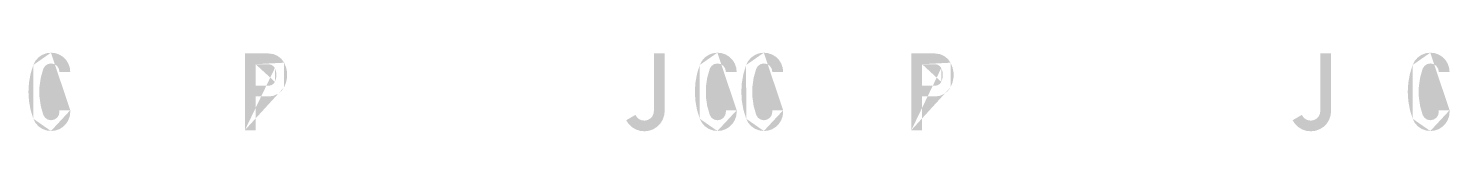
# Model space of a CAD drawing. Extents: x -1 to 2127, y -1298 to 148.
# Drawn here: x 1112 to 2127, y -1298 to -1242 of the extents above.
import ezdxf

# ---------------------------------------------------------------- set-up
doc = ezdxf.new("R2010")
doc.units = 0
doc.header["$LTSCALE"] = 12
doc.header["$MEASUREMENT"] = 0
doc.layers.add('GREEN', color=84, linetype='CONTINUOUS')

msp = doc.modelspace()

# ---------------------------------------------------------------- hatches: boundary and pattern name
at = {"layer": 'GREEN'}
h = msp.add_hatch(color=256, dxfattribs=at)
h.paths.add_polyline_path([(1142.328335758445, -1284.520052369321), (1142.302560050788, -1284.520052369321)], flags=16)
edge = h.paths.add_edge_path()
edge.add_line((1134.621399169106, -1283.411696940085), (1142.328335758445, -1283.411696940085))
edge.add_line((1142.328335758445, -1283.411696940085), (1142.328335758445, -1284.520052369321))
edge.add_line((1141.993251558908, -1287.587361580462), (1142.328335758445, -1284.52005236932))
edge.add_line((1141.993251558908, -1287.587361580462), (1140.987998960299, -1290.500016545664))
edge.add_line((1140.987998960299, -1290.500016545664), (1139.338353670273, -1293.103363018986))
edge.add_line((1139.338353670273, -1293.103363018986), (1137.173194227114, -1295.294298169801))
edge.add_line((1137.173194227114, -1295.294298169801), (1134.569847753793, -1296.943943459827))
edge.add_line((1134.569847753793, -1296.943943459827), (1131.657192788591, -1297.949196058436))
edge.add_line((1131.657192788591, -1297.949196058436), (1128.589883577449, -1298.284280257973))
edge.add_line((1128.589883577449, -1298.284280257973), (1125.342144412711, -1297.871868935466))
edge.add_line((1125.342144412711, -1297.871868935466), (1122.274835201569, -1296.711962090917))
edge.add_line((1122.274835201569, -1296.711962090917), (1119.594161605278, -1294.856111139638))
edge.add_line((1119.594161605278, -1294.856111139638), (1117.454777869775, -1292.381643204599))
edge.add_line((1117.454777869776, -1292.381643204599), (1115.95978682569, -1289.468988239398))
edge.add_line((1115.95978682569, -1289.468988239398), (1114.026608751441, -1283.205491278831))
edge.add_line((1114.026608751441, -1283.205491278831), (1112.866701906891, -1276.761564364668))
edge.add_line((1112.866701906891, -1276.761564364668), (1112.480066292042, -1270.214534619879))
edge.add_line((1112.480066292042, -1270.214534619879), (1112.866701906891, -1263.693280582746))
edge.add_line((1112.866701906891, -1263.693280582746), (1114.026608751441, -1257.249353668583))
edge.add_line((1114.026608751441, -1257.249353668583), (1115.95978682569, -1250.985856708016))
edge.add_line((1115.95978682569, -1250.985856708016), (1117.454777869776, -1248.073201742815))
edge.add_line((1117.454777869776, -1248.073201742815), (1119.594161605278, -1245.598733807776))
edge.add_line((1119.594161605278, -1245.598733807776), (1122.274835201569, -1243.742882856497))
edge.add_line((1122.274835201569, -1243.742882856497), (1125.342144412711, -1242.557200304291))
edge.add_line((1125.342144412711, -1242.557200304291), (1128.589883577449, -1242.170564689441))
edge.add_line((1128.589883577449, -1242.170564689441), (1131.657192788591, -1242.505648888978))
edge.add_line((1131.657192788591, -1242.505648888978), (1134.569847753793, -1243.510901487587))
edge.add_line((1134.569847753793, -1243.510901487587), (1137.173194227114, -1245.160546777613))
edge.add_line((1137.173194227114, -1245.160546777613), (1139.338353670273, -1247.325706220772))
edge.add_line((1139.338353670273, -1247.325706220772), (1140.987998960299, -1249.95482840175))
edge.add_line((1140.987998960299, -1249.95482840175), (1141.993251558908, -1252.867483366952))
edge.add_line((1141.993251558908, -1252.867483366952), (1142.328335758445, -1255.934792578093))
edge.add_line((1142.328335758445, -1255.934792578093), (1134.621399169106, -1255.934792578093))
edge.add_line((1134.621399169106, -1255.934792578093), (1134.183212138943, -1253.614978888995))
edge.add_line((1134.183212138943, -1253.614978888995), (1132.868651048454, -1251.630249399433))
edge.add_line((1132.868651048454, -1251.630249399433), (1130.909697266548, -1250.315688308943))
edge.add_line((1130.909697266548, -1250.315688308943), (1128.589883577449, -1249.87750127878))
edge.add_line((1128.589883577449, -1249.87750127878), (1126.270069888351, -1250.3414640166))
edge.add_line((1126.270069888351, -1250.3414640166), (1124.336891814102, -1251.707576522402))
edge.add_line((1124.336891814102, -1251.707576522403), (1123.099657846582, -1253.718081719622))
edge.add_line((1123.099657846582, -1253.718081719622), (1121.26958260296, -1260.187784341441))
edge.add_line((1121.26958260296, -1260.187784341441), (1120.341657127321, -1266.863692624514))
edge.add_line((1120.341657127321, -1266.863692624514), (1120.341657127321, -1273.5911523229))
edge.add_line((1120.341657127321, -1273.5911523229), (1121.26958260296, -1280.241284898316))
edge.add_line((1121.26958260296, -1280.241284898316), (1123.099657846582, -1286.710987520136))
edge.add_line((1123.099657846582, -1286.710987520136), (1124.336891814102, -1288.747268425012))
edge.add_line((1124.336891814102, -1288.747268425011), (1126.27006988835, -1290.087605223157))
edge.add_line((1126.270069888351, -1290.087605223157), (1128.589883577449, -1290.577343668634))
edge.add_line((1128.589883577449, -1290.577343668634), (1130.909697266548, -1290.113380930814))
edge.add_line((1130.909697266548, -1290.113380930814), (1132.868651048454, -1288.798819840325))
edge.add_line((1132.868651048454, -1288.798819840325), (1134.183212138943, -1286.839866058419))
edge.add_line((1134.183212138943, -1286.839866058419), (1134.621399169106, -1284.52005236932))
edge.add_line((1134.621399169106, -1284.520052369321), (1134.621399169106, -1283.411696940085))
edge = h.paths.add_edge_path(flags=16)
edge.add_line((1142.328335758445, -1283.411696940085), (1142.302560050788, -1283.411696940085))
edge.add_line((1128.589883577449, -1242.170564689441), (1128.564107869793, -1242.170564689441))
edge.add_line((1115.95978682569, -1250.985856708016), (1115.934011118033, -1250.985856708016))
edge.add_line((1115.95978682569, -1289.468988239398), (1115.934011118033, -1289.468988239398))
edge.add_line((1128.589883577449, -1298.284280257973), (1128.564107869793, -1298.284280257973))
h = msp.add_hatch(color=256, dxfattribs=at)
h.paths.add_polyline_path([(1283.991625039404, -1250.41879113957), (1283.965849331748, -1250.41879113957)], flags=16)
edge = h.paths.add_edge_path(flags=17)
edge.add_line((1274.63504316004, -1265.832664318248), (1274.63504316004, -1250.41879113957))
edge.add_line((1274.63504316004, -1250.41879113957), (1283.991625039404, -1250.41879113957))
edge.add_line((1285.744373160057, -1250.779651046763), (1283.991625039404, -1250.41879113957))
edge.add_line((1285.744373160057, -1250.779651046763), (1287.290915619456, -1251.733352230059))
edge.add_line((1287.290915619456, -1251.733352230059), (1288.373495341035, -1253.176791858832))
edge.add_line((1288.373495341035, -1253.176791858832), (1289.378747939644, -1256.42453102357))
edge.add_line((1289.378747939644, -1256.42453102357), (1289.378747939644, -1259.826924434248))
edge.add_line((1289.378747939644, -1259.826924434248), (1288.373495341035, -1263.074663598986))
edge.add_line((1288.373495341035, -1263.074663598986), (1287.290915619456, -1264.518103227759))
edge.add_line((1287.290915619456, -1264.518103227759), (1285.744373160057, -1265.471804411055))
edge.add_line((1285.744373160057, -1265.471804411055), (1283.991625039404, -1265.832664318248))
edge.add_line((1283.991625039404, -1265.832664318248), (1274.635043160039, -1265.832664318248))
h.paths.add_polyline_path([(1283.965849331748, -1242.737630257888), (1283.991625039404, -1242.737630257888)], flags=16)
edge = h.paths.add_edge_path()
edge.add_line((1274.63504316004, -1297.717214689526), (1266.953882278357, -1297.717214689526))
edge.add_line((1266.953882278357, -1297.717214689526), (1266.953882278357, -1242.737630257888))
edge.add_line((1266.953882278357, -1242.737630257888), (1283.991625039404, -1242.737630257888))
edge.add_line((1287.290915619456, -1243.175817288051), (1283.991625039404, -1242.737630257888))
edge.add_line((1287.290915619456, -1243.175817288051), (1290.384000538254, -1244.516154086197))
edge.add_line((1290.384000538254, -1244.516154086197), (1293.013122719233, -1246.603986406385))
edge.add_line((1293.013122719233, -1246.603986406386), (1294.972076501138, -1249.336211417991))
edge.add_line((1294.972076501138, -1249.336211417991), (1296.363964714597, -1252.712829121012))
edge.add_line((1296.363964714597, -1252.712829121012), (1297.085684528983, -1256.295652485287))
edge.add_line((1297.085684528983, -1256.295652485287), (1297.085684528983, -1259.955802972531))
edge.add_line((1297.085684528983, -1259.955802972531), (1296.363964714597, -1263.538626336806))
edge.add_line((1296.363964714597, -1263.538626336806), (1294.972076501138, -1266.915244039827))
edge.add_line((1294.972076501138, -1266.915244039827), (1293.013122719232, -1269.647469051432))
edge.add_line((1293.013122719233, -1269.647469051432), (1290.384000538254, -1271.735301371621))
edge.add_line((1290.384000538254, -1271.735301371621), (1287.290915619456, -1273.075638169767))
edge.add_line((1287.290915619456, -1273.075638169767), (1283.991625039404, -1273.51382519993))
edge.add_line((1283.991625039404, -1273.51382519993), (1274.635043160039, -1273.51382519993))
edge.add_line((1274.63504316004, -1273.51382519993), (1274.63504316004, -1297.717214689526))
edge = h.paths.add_edge_path()
edge.add_line((1274.63504316004, -1250.41879113957), (1274.609267452383, -1250.41879113957))
edge.add_line((1288.373495341035, -1263.074663598986), (1288.347719633379, -1263.074663598986))
edge.add_line((1288.373495341035, -1253.176791858832), (1288.347719633379, -1253.176791858832))
edge.add_line((1266.953882278357, -1297.717214689526), (1266.9281065707, -1297.717214689526))
edge.add_line((1294.972076501138, -1266.915244039827), (1294.946300793481, -1266.915244039827))
edge.add_line((1294.972076501138, -1249.336211417991), (1294.946300793481, -1249.336211417991))
h = msp.add_hatch(color=256, dxfattribs=at)
h.paths.add_polyline_path([(1283.991625039404, -1250.41879113957), (1283.965849331748, -1250.41879113957)], flags=16)
edge = h.paths.add_edge_path(flags=17)
edge.add_line((1274.63504316004, -1265.832664318248), (1274.63504316004, -1250.41879113957))
edge.add_line((1274.63504316004, -1250.41879113957), (1283.991625039404, -1250.41879113957))
edge.add_line((1285.744373160057, -1250.779651046763), (1283.991625039404, -1250.41879113957))
edge.add_line((1285.744373160057, -1250.779651046763), (1287.290915619456, -1251.733352230059))
edge.add_line((1287.290915619456, -1251.733352230059), (1288.373495341035, -1253.176791858832))
edge.add_line((1288.373495341035, -1253.176791858832), (1289.378747939644, -1256.42453102357))
edge.add_line((1289.378747939644, -1256.42453102357), (1289.378747939644, -1259.826924434248))
edge.add_line((1289.378747939644, -1259.826924434248), (1288.373495341035, -1263.074663598986))
edge.add_line((1288.373495341035, -1263.074663598986), (1287.290915619456, -1264.518103227759))
edge.add_line((1287.290915619456, -1264.518103227759), (1285.744373160057, -1265.471804411055))
edge.add_line((1285.744373160057, -1265.471804411055), (1283.991625039404, -1265.832664318248))
edge.add_line((1283.991625039404, -1265.832664318248), (1274.635043160039, -1265.832664318248))
h.paths.add_polyline_path([(1283.965849331748, -1242.737630257888), (1283.991625039404, -1242.737630257888)], flags=16)
edge = h.paths.add_edge_path()
edge.add_line((1274.63504316004, -1297.717214689526), (1266.953882278357, -1297.717214689526))
edge.add_line((1266.953882278357, -1297.717214689526), (1266.953882278357, -1242.737630257888))
edge.add_line((1266.953882278357, -1242.737630257888), (1283.991625039404, -1242.737630257888))
edge.add_line((1287.290915619456, -1243.175817288051), (1283.991625039404, -1242.737630257888))
edge.add_line((1287.290915619456, -1243.175817288051), (1290.384000538254, -1244.516154086197))
edge.add_line((1290.384000538254, -1244.516154086197), (1293.013122719233, -1246.603986406385))
edge.add_line((1293.013122719233, -1246.603986406386), (1294.972076501138, -1249.336211417991))
edge.add_line((1294.972076501138, -1249.336211417991), (1296.363964714597, -1252.712829121012))
edge.add_line((1296.363964714597, -1252.712829121012), (1297.085684528983, -1256.295652485287))
edge.add_line((1297.085684528983, -1256.295652485287), (1297.085684528983, -1259.955802972531))
edge.add_line((1297.085684528983, -1259.955802972531), (1296.363964714597, -1263.538626336806))
edge.add_line((1296.363964714597, -1263.538626336806), (1294.972076501138, -1266.915244039827))
edge.add_line((1294.972076501138, -1266.915244039827), (1293.013122719232, -1269.647469051432))
edge.add_line((1293.013122719233, -1269.647469051432), (1290.384000538254, -1271.735301371621))
edge.add_line((1290.384000538254, -1271.735301371621), (1287.290915619456, -1273.075638169767))
edge.add_line((1287.290915619456, -1273.075638169767), (1283.991625039404, -1273.51382519993))
edge.add_line((1283.991625039404, -1273.51382519993), (1274.635043160039, -1273.51382519993))
edge.add_line((1274.63504316004, -1273.51382519993), (1274.63504316004, -1297.717214689526))
edge = h.paths.add_edge_path()
edge.add_line((1274.63504316004, -1250.41879113957), (1274.609267452383, -1250.41879113957))
edge.add_line((1288.373495341035, -1263.074663598986), (1288.347719633379, -1263.074663598986))
edge.add_line((1288.373495341035, -1253.176791858832), (1288.347719633379, -1253.176791858832))
edge.add_line((1266.953882278357, -1297.717214689526), (1266.9281065707, -1297.717214689526))
edge.add_line((1294.972076501138, -1266.915244039827), (1294.946300793481, -1266.915244039827))
edge.add_line((1294.972076501138, -1249.336211417991), (1294.946300793481, -1249.336211417991))
h = msp.add_hatch(color=256, dxfattribs=at)
h.paths.add_polyline_path([(1558.863771489941, -1283.978762508531), (1558.837995782285, -1283.978762508531)], flags=16)
edge = h.paths.add_edge_path()
edge.add_line((1558.863771489941, -1242.737630257888), (1558.863771489941, -1283.978762508531))
edge.add_line((1558.528687290405, -1286.015043413406), (1558.863771489941, -1283.978762508531))
edge.add_line((1558.528687290405, -1286.015043413406), (1557.626537522422, -1287.896670072342))
edge.add_line((1557.626537522422, -1287.896670072342), (1556.183097893649, -1289.391661116428))
edge.add_line((1556.183097893649, -1289.391661116428), (1554.378798357684, -1290.422689422694))
edge.add_line((1554.378798357684, -1290.422689422694), (1552.342517452808, -1290.8351007452))
edge.add_line((1552.342517452808, -1290.8351007452), (1550.280460840276, -1290.628895083947))
edge.add_line((1550.280460840276, -1290.628895083947), (1548.373058473684, -1289.829848146591))
edge.add_line((1548.373058473684, -1289.829848146591), (1546.774964598971, -1288.489511348445))
edge.add_line((1546.774964598971, -1288.489511348445), (1545.666609169735, -1286.710987520136))
edge.add_line((1545.666609169735, -1286.710987520136), (1539.068028009632, -1290.577343668634))
edge.add_line((1539.068028009632, -1290.577343668634), (1540.846551837941, -1293.258017264926))
edge.add_line((1540.846551837941, -1293.258017264926), (1543.16636552704, -1295.500503831054))
edge.add_line((1543.16636552704, -1295.500503831054), (1545.924366246302, -1297.175924828737))
edge.add_line((1545.924366246302, -1297.175924828737), (1548.991675457444, -1298.181177427346))
edge.add_line((1548.991675457444, -1298.181177427346), (1552.213638914525, -1298.490485919226))
edge.add_line((1552.213638914525, -1298.490485919226), (1555.40982666395, -1298.103850304376))
edge.add_line((1555.40982666395, -1298.103850304376), (1558.425584459778, -1296.99549487514))
edge.add_line((1558.425584459778, -1296.99549487514), (1561.157809471383, -1295.268522462144))
edge.add_line((1561.157809471383, -1295.268522462144), (1563.426071745169, -1292.974484480702))
edge.add_line((1563.426071745169, -1292.974484480703), (1565.127268450508, -1290.216483761441))
edge.add_line((1565.127268450508, -1290.216483761441), (1566.184072464431, -1287.174950257956))
edge.add_line((1566.184072464431, -1287.174950257956), (1566.544932371624, -1283.978762508531))
edge.add_line((1566.544932371624, -1283.978762508531), (1566.544932371624, -1242.737630257888))
edge.add_line((1566.544932371624, -1242.737630257888), (1558.863771489941, -1242.737630257888))
edge = h.paths.add_edge_path(flags=16)
edge.add_line((1566.544932371624, -1283.978762508531), (1566.519156663967, -1283.978762508531))
edge.add_line((1566.544932371624, -1283.978762508531), (1566.519156663967, -1283.978762508531))
edge = h.paths.add_edge_path(flags=16)
edge.add_line((1545.666609169735, -1286.710987520136), (1545.640833462079, -1286.710987520136))
h = msp.add_hatch(color=256, dxfattribs=at)
h.paths.add_polyline_path([(1617.94146006404, -1284.520052369321), (1617.915684356383, -1284.520052369321)], flags=16)
edge = h.paths.add_edge_path()
edge.add_line((1610.234523474701, -1283.411696940085), (1617.94146006404, -1283.411696940085))
edge.add_line((1617.94146006404, -1283.411696940085), (1617.94146006404, -1284.520052369321))
edge.add_line((1617.606375864503, -1287.587361580462), (1617.94146006404, -1284.52005236932))
edge.add_line((1617.606375864503, -1287.587361580462), (1616.601123265894, -1290.500016545664))
edge.add_line((1616.601123265894, -1290.500016545664), (1614.951477975868, -1293.103363018986))
edge.add_line((1614.951477975868, -1293.103363018986), (1612.786318532709, -1295.294298169801))
edge.add_line((1612.786318532709, -1295.294298169801), (1610.182972059388, -1296.943943459827))
edge.add_line((1610.182972059388, -1296.943943459827), (1607.270317094186, -1297.949196058436))
edge.add_line((1607.270317094186, -1297.949196058436), (1604.203007883044, -1298.284280257973))
edge.add_line((1604.203007883044, -1298.284280257973), (1600.955268718306, -1297.871868935466))
edge.add_line((1600.955268718306, -1297.871868935466), (1597.887959507164, -1296.711962090917))
edge.add_line((1597.887959507164, -1296.711962090917), (1595.207285910873, -1294.856111139638))
edge.add_line((1595.207285910873, -1294.856111139638), (1593.06790217537, -1292.381643204599))
edge.add_line((1593.067902175371, -1292.381643204599), (1591.572911131285, -1289.468988239398))
edge.add_line((1591.572911131285, -1289.468988239398), (1589.639733057036, -1283.205491278831))
edge.add_line((1589.639733057036, -1283.205491278831), (1588.479826212486, -1276.761564364668))
edge.add_line((1588.479826212486, -1276.761564364668), (1588.093190597637, -1270.214534619879))
edge.add_line((1588.093190597637, -1270.214534619879), (1588.479826212486, -1263.693280582746))
edge.add_line((1588.479826212486, -1263.693280582746), (1589.639733057036, -1257.249353668583))
edge.add_line((1589.639733057036, -1257.249353668583), (1591.572911131285, -1250.985856708016))
edge.add_line((1591.572911131285, -1250.985856708016), (1593.067902175371, -1248.073201742815))
edge.add_line((1593.067902175371, -1248.073201742815), (1595.207285910873, -1245.598733807776))
edge.add_line((1595.207285910873, -1245.598733807776), (1597.887959507164, -1243.742882856497))
edge.add_line((1597.887959507164, -1243.742882856497), (1600.955268718306, -1242.557200304291))
edge.add_line((1600.955268718306, -1242.557200304291), (1604.203007883044, -1242.170564689441))
edge.add_line((1604.203007883044, -1242.170564689441), (1607.270317094186, -1242.505648888978))
edge.add_line((1607.270317094186, -1242.505648888978), (1610.182972059388, -1243.510901487587))
edge.add_line((1610.182972059388, -1243.510901487587), (1612.786318532709, -1245.160546777613))
edge.add_line((1612.786318532709, -1245.160546777613), (1614.951477975868, -1247.325706220772))
edge.add_line((1614.951477975868, -1247.325706220772), (1616.601123265894, -1249.95482840175))
edge.add_line((1616.601123265894, -1249.95482840175), (1617.606375864503, -1252.867483366952))
edge.add_line((1617.606375864503, -1252.867483366952), (1617.94146006404, -1255.934792578093))
edge.add_line((1617.94146006404, -1255.934792578093), (1610.234523474701, -1255.934792578093))
edge.add_line((1610.234523474701, -1255.934792578093), (1609.796336444538, -1253.614978888995))
edge.add_line((1609.796336444538, -1253.614978888995), (1608.481775354049, -1251.630249399433))
edge.add_line((1608.481775354049, -1251.630249399433), (1606.522821572143, -1250.315688308943))
edge.add_line((1606.522821572143, -1250.315688308943), (1604.203007883044, -1249.87750127878))
edge.add_line((1604.203007883044, -1249.87750127878), (1601.883194193946, -1250.3414640166))
edge.add_line((1601.883194193946, -1250.3414640166), (1599.950016119697, -1251.707576522402))
edge.add_line((1599.950016119697, -1251.707576522403), (1598.712782152177, -1253.718081719622))
edge.add_line((1598.712782152177, -1253.718081719622), (1596.882706908555, -1260.187784341441))
edge.add_line((1596.882706908555, -1260.187784341441), (1595.954781432916, -1266.863692624514))
edge.add_line((1595.954781432916, -1266.863692624514), (1595.954781432916, -1273.5911523229))
edge.add_line((1595.954781432916, -1273.5911523229), (1596.882706908555, -1280.241284898316))
edge.add_line((1596.882706908555, -1280.241284898316), (1598.712782152177, -1286.710987520136))
edge.add_line((1598.712782152177, -1286.710987520136), (1599.950016119697, -1288.747268425012))
edge.add_line((1599.950016119697, -1288.747268425011), (1601.883194193945, -1290.087605223157))
edge.add_line((1601.883194193946, -1290.087605223157), (1604.203007883044, -1290.577343668634))
edge.add_line((1604.203007883044, -1290.577343668634), (1606.522821572143, -1290.113380930814))
edge.add_line((1606.522821572143, -1290.113380930814), (1608.481775354049, -1288.798819840325))
edge.add_line((1608.481775354049, -1288.798819840325), (1609.796336444538, -1286.839866058419))
edge.add_line((1609.796336444538, -1286.839866058419), (1610.234523474701, -1284.52005236932))
edge.add_line((1610.234523474701, -1284.520052369321), (1610.234523474701, -1283.411696940085))
edge = h.paths.add_edge_path(flags=16)
edge.add_line((1617.94146006404, -1283.411696940085), (1617.915684356383, -1283.411696940085))
edge.add_line((1604.203007883044, -1242.170564689441), (1604.177232175388, -1242.170564689441))
edge.add_line((1591.572911131285, -1250.985856708016), (1591.547135423628, -1250.985856708016))
edge.add_line((1591.572911131285, -1289.468988239398), (1591.547135423628, -1289.468988239398))
edge.add_line((1604.203007883044, -1298.284280257973), (1604.177232175388, -1298.284280257973))
h = msp.add_hatch(color=256, dxfattribs=at)
h.paths.add_polyline_path([(1651.089253485442, -1284.520052369321), (1651.063477777785, -1284.520052369321)], flags=16)
edge = h.paths.add_edge_path()
edge.add_line((1643.40809260376, -1283.411696940085), (1651.089253485442, -1283.411696940085))
edge.add_line((1651.089253485442, -1283.411696940085), (1651.089253485442, -1284.520052369321))
edge.add_line((1650.754169285906, -1287.587361580462), (1651.089253485442, -1284.52005236932))
edge.add_line((1650.754169285906, -1287.587361580462), (1649.748916687296, -1290.500016545664))
edge.add_line((1649.748916687296, -1290.500016545664), (1648.125047104927, -1293.103363018986))
edge.add_line((1648.125047104927, -1293.103363018986), (1645.934111954112, -1295.294298169801))
edge.add_line((1645.934111954112, -1295.294298169801), (1643.33076548079, -1296.943943459827))
edge.add_line((1643.33076548079, -1296.943943459827), (1640.418110515588, -1297.949196058436))
edge.add_line((1640.418110515588, -1297.949196058436), (1637.350801304447, -1298.284280257973))
edge.add_line((1637.350801304447, -1298.284280257973), (1634.103062139709, -1297.871868935466))
edge.add_line((1634.103062139709, -1297.871868935466), (1631.061528636224, -1296.711962090917))
edge.add_line((1631.061528636224, -1296.711962090917), (1628.355079332275, -1294.856111139638))
edge.add_line((1628.355079332275, -1294.856111139638), (1626.215695596773, -1292.381643204599))
edge.add_line((1626.215695596773, -1292.381643204599), (1624.720704552687, -1289.468988239398))
edge.add_line((1624.720704552687, -1289.468988239398), (1622.787526478438, -1283.205491278831))
edge.add_line((1622.787526478438, -1283.205491278831), (1621.627619633889, -1276.761564364668))
edge.add_line((1621.627619633889, -1276.761564364668), (1621.240984019039, -1270.214534619879))
edge.add_line((1621.240984019039, -1270.214534619879), (1621.627619633889, -1263.693280582746))
edge.add_line((1621.627619633889, -1263.693280582746), (1622.787526478438, -1257.249353668583))
edge.add_line((1622.787526478438, -1257.249353668583), (1624.720704552687, -1250.985856708016))
edge.add_line((1624.720704552687, -1250.985856708016), (1626.215695596773, -1248.073201742815))
edge.add_line((1626.215695596773, -1248.073201742815), (1628.355079332275, -1245.598733807776))
edge.add_line((1628.355079332275, -1245.598733807776), (1631.061528636223, -1243.742882856497))
edge.add_line((1631.061528636224, -1243.742882856497), (1634.103062139709, -1242.557200304291))
edge.add_line((1634.103062139709, -1242.557200304291), (1637.350801304447, -1242.170564689441))
edge.add_line((1637.350801304447, -1242.170564689441), (1640.418110515588, -1242.505648888978))
edge.add_line((1640.418110515588, -1242.505648888978), (1643.33076548079, -1243.510901487587))
edge.add_line((1643.33076548079, -1243.510901487587), (1645.934111954112, -1245.160546777613))
edge.add_line((1645.934111954112, -1245.160546777613), (1648.125047104927, -1247.325706220772))
edge.add_line((1648.125047104927, -1247.325706220772), (1649.748916687296, -1249.95482840175))
edge.add_line((1649.748916687296, -1249.95482840175), (1650.754169285906, -1252.867483366952))
edge.add_line((1650.754169285906, -1252.867483366952), (1651.089253485442, -1255.934792578093))
edge.add_line((1651.089253485442, -1255.934792578093), (1643.40809260376, -1255.934792578093))
edge.add_line((1643.40809260376, -1255.934792578093), (1642.94412986594, -1253.614978888995))
edge.add_line((1642.94412986594, -1253.614978888995), (1641.629568775451, -1251.630249399433))
edge.add_line((1641.629568775451, -1251.630249399433), (1639.670614993545, -1250.315688308943))
edge.add_line((1639.670614993545, -1250.315688308943), (1637.350801304447, -1249.87750127878))
edge.add_line((1637.350801304447, -1249.87750127878), (1635.030987615348, -1250.3414640166))
edge.add_line((1635.030987615348, -1250.3414640166), (1633.097809541099, -1251.707576522402))
edge.add_line((1633.097809541099, -1251.707576522403), (1631.86057557358, -1253.718081719622))
edge.add_line((1631.86057557358, -1253.718081719622), (1630.030500329957, -1260.187784341441))
edge.add_line((1630.030500329957, -1260.187784341441), (1629.128350561975, -1266.863692624514))
edge.add_line((1629.128350561975, -1266.863692624514), (1629.128350561975, -1273.5911523229))
edge.add_line((1629.128350561975, -1273.5911523229), (1630.030500329957, -1280.241284898316))
edge.add_line((1630.030500329957, -1280.241284898316), (1631.86057557358, -1286.710987520136))
edge.add_line((1631.86057557358, -1286.710987520136), (1633.097809541099, -1288.747268425012))
edge.add_line((1633.097809541099, -1288.747268425011), (1635.030987615348, -1290.087605223157))
edge.add_line((1635.030987615348, -1290.087605223157), (1637.350801304447, -1290.577343668634))
edge.add_line((1637.350801304447, -1290.577343668634), (1639.670614993545, -1290.113380930814))
edge.add_line((1639.670614993545, -1290.113380930814), (1641.629568775451, -1288.798819840325))
edge.add_line((1641.629568775451, -1288.798819840325), (1642.94412986594, -1286.839866058419))
edge.add_line((1642.94412986594, -1286.839866058419), (1643.40809260376, -1284.52005236932))
edge.add_line((1643.40809260376, -1284.520052369321), (1643.40809260376, -1283.411696940085))
edge = h.paths.add_edge_path(flags=16)
edge.add_line((1651.089253485442, -1283.411696940085), (1651.063477777785, -1283.411696940085))
edge.add_line((1637.350801304447, -1242.170564689441), (1637.32502559679, -1242.170564689441))
edge.add_line((1624.720704552687, -1250.985856708016), (1624.694928845031, -1250.985856708016))
edge.add_line((1624.720704552687, -1289.468988239398), (1624.694928845031, -1289.468988239398))
edge.add_line((1637.350801304447, -1298.284280257973), (1637.32502559679, -1298.284280257973))
h = msp.add_hatch(color=256, dxfattribs=at)
h.paths.add_polyline_path([(1759.604749344999, -1250.41879113957), (1759.578973637343, -1250.41879113957)], flags=16)
edge = h.paths.add_edge_path(flags=17)
edge.add_line((1750.248167465635, -1265.832664318248), (1750.248167465635, -1250.41879113957))
edge.add_line((1750.248167465635, -1250.41879113957), (1759.604749344999, -1250.41879113957))
edge.add_line((1761.357497465651, -1250.779651046763), (1759.604749344999, -1250.41879113957))
edge.add_line((1761.357497465651, -1250.779651046763), (1762.904039925051, -1251.733352230059))
edge.add_line((1762.904039925051, -1251.733352230059), (1763.98661964663, -1253.176791858832))
edge.add_line((1763.98661964663, -1253.176791858832), (1764.991872245239, -1256.42453102357))
edge.add_line((1764.991872245239, -1256.42453102357), (1764.991872245239, -1259.826924434248))
edge.add_line((1764.991872245239, -1259.826924434248), (1763.98661964663, -1263.074663598986))
edge.add_line((1763.98661964663, -1263.074663598986), (1762.904039925051, -1264.518103227759))
edge.add_line((1762.904039925051, -1264.518103227759), (1761.357497465652, -1265.471804411055))
edge.add_line((1761.357497465651, -1265.471804411055), (1759.604749344999, -1265.832664318248))
edge.add_line((1759.604749344999, -1265.832664318248), (1750.248167465634, -1265.832664318248))
h.paths.add_polyline_path([(1759.578973637343, -1242.737630257888), (1759.604749344999, -1242.737630257888)], flags=16)
edge = h.paths.add_edge_path()
edge.add_line((1750.248167465635, -1297.717214689526), (1742.567006583952, -1297.717214689526))
edge.add_line((1742.567006583952, -1297.717214689526), (1742.567006583952, -1242.737630257888))
edge.add_line((1742.567006583952, -1242.737630257888), (1759.604749344999, -1242.737630257888))
edge.add_line((1762.904039925051, -1243.175817288051), (1759.604749344999, -1242.737630257888))
edge.add_line((1762.904039925051, -1243.175817288051), (1765.997124843849, -1244.516154086197))
edge.add_line((1765.997124843849, -1244.516154086197), (1768.626247024828, -1246.603986406385))
edge.add_line((1768.626247024828, -1246.603986406386), (1770.585200806733, -1249.336211417991))
edge.add_line((1770.585200806733, -1249.336211417991), (1771.977089020192, -1252.712829121012))
edge.add_line((1771.977089020192, -1252.712829121012), (1772.698808834578, -1256.295652485287))
edge.add_line((1772.698808834578, -1256.295652485287), (1772.698808834578, -1259.955802972531))
edge.add_line((1772.698808834578, -1259.955802972531), (1771.977089020192, -1263.538626336806))
edge.add_line((1771.977089020192, -1263.538626336806), (1770.585200806733, -1266.915244039827))
edge.add_line((1770.585200806733, -1266.915244039827), (1768.626247024827, -1269.647469051432))
edge.add_line((1768.626247024828, -1269.647469051432), (1765.997124843849, -1271.735301371621))
edge.add_line((1765.997124843849, -1271.735301371621), (1762.904039925051, -1273.075638169767))
edge.add_line((1762.904039925051, -1273.075638169767), (1759.604749344999, -1273.51382519993))
edge.add_line((1759.604749344999, -1273.51382519993), (1750.248167465634, -1273.51382519993))
edge.add_line((1750.248167465635, -1273.51382519993), (1750.248167465635, -1297.717214689526))
edge = h.paths.add_edge_path()
edge.add_line((1750.248167465635, -1250.41879113957), (1750.222391757978, -1250.41879113957))
edge.add_line((1763.98661964663, -1263.074663598986), (1763.960843938974, -1263.074663598986))
edge.add_line((1763.98661964663, -1253.176791858832), (1763.960843938974, -1253.176791858832))
edge.add_line((1742.567006583952, -1297.717214689526), (1742.541230876295, -1297.717214689526))
edge.add_line((1770.585200806733, -1266.915244039827), (1770.559425099076, -1266.915244039827))
edge.add_line((1770.585200806733, -1249.336211417991), (1770.559425099076, -1249.336211417991))
h = msp.add_hatch(color=256, dxfattribs=at)
h.paths.add_polyline_path([(1759.604749344999, -1250.41879113957), (1759.578973637343, -1250.41879113957)], flags=16)
edge = h.paths.add_edge_path(flags=17)
edge.add_line((1750.248167465635, -1265.832664318248), (1750.248167465635, -1250.41879113957))
edge.add_line((1750.248167465635, -1250.41879113957), (1759.604749344999, -1250.41879113957))
edge.add_line((1761.357497465651, -1250.779651046763), (1759.604749344999, -1250.41879113957))
edge.add_line((1761.357497465651, -1250.779651046763), (1762.904039925051, -1251.733352230059))
edge.add_line((1762.904039925051, -1251.733352230059), (1763.98661964663, -1253.176791858832))
edge.add_line((1763.98661964663, -1253.176791858832), (1764.991872245239, -1256.42453102357))
edge.add_line((1764.991872245239, -1256.42453102357), (1764.991872245239, -1259.826924434248))
edge.add_line((1764.991872245239, -1259.826924434248), (1763.98661964663, -1263.074663598986))
edge.add_line((1763.98661964663, -1263.074663598986), (1762.904039925051, -1264.518103227759))
edge.add_line((1762.904039925051, -1264.518103227759), (1761.357497465652, -1265.471804411055))
edge.add_line((1761.357497465651, -1265.471804411055), (1759.604749344999, -1265.832664318248))
edge.add_line((1759.604749344999, -1265.832664318248), (1750.248167465634, -1265.832664318248))
h.paths.add_polyline_path([(1759.578973637343, -1242.737630257888), (1759.604749344999, -1242.737630257888)], flags=16)
edge = h.paths.add_edge_path()
edge.add_line((1750.248167465635, -1297.717214689526), (1742.567006583952, -1297.717214689526))
edge.add_line((1742.567006583952, -1297.717214689526), (1742.567006583952, -1242.737630257888))
edge.add_line((1742.567006583952, -1242.737630257888), (1759.604749344999, -1242.737630257888))
edge.add_line((1762.904039925051, -1243.175817288051), (1759.604749344999, -1242.737630257888))
edge.add_line((1762.904039925051, -1243.175817288051), (1765.997124843849, -1244.516154086197))
edge.add_line((1765.997124843849, -1244.516154086197), (1768.626247024828, -1246.603986406385))
edge.add_line((1768.626247024828, -1246.603986406386), (1770.585200806733, -1249.336211417991))
edge.add_line((1770.585200806733, -1249.336211417991), (1771.977089020192, -1252.712829121012))
edge.add_line((1771.977089020192, -1252.712829121012), (1772.698808834578, -1256.295652485287))
edge.add_line((1772.698808834578, -1256.295652485287), (1772.698808834578, -1259.955802972531))
edge.add_line((1772.698808834578, -1259.955802972531), (1771.977089020192, -1263.538626336806))
edge.add_line((1771.977089020192, -1263.538626336806), (1770.585200806733, -1266.915244039827))
edge.add_line((1770.585200806733, -1266.915244039827), (1768.626247024827, -1269.647469051432))
edge.add_line((1768.626247024828, -1269.647469051432), (1765.997124843849, -1271.735301371621))
edge.add_line((1765.997124843849, -1271.735301371621), (1762.904039925051, -1273.075638169767))
edge.add_line((1762.904039925051, -1273.075638169767), (1759.604749344999, -1273.51382519993))
edge.add_line((1759.604749344999, -1273.51382519993), (1750.248167465634, -1273.51382519993))
edge.add_line((1750.248167465635, -1273.51382519993), (1750.248167465635, -1297.717214689526))
edge = h.paths.add_edge_path()
edge.add_line((1750.248167465635, -1250.41879113957), (1750.222391757978, -1250.41879113957))
edge.add_line((1763.98661964663, -1263.074663598986), (1763.960843938974, -1263.074663598986))
edge.add_line((1763.98661964663, -1253.176791858832), (1763.960843938974, -1253.176791858832))
edge.add_line((1742.567006583952, -1297.717214689526), (1742.541230876295, -1297.717214689526))
edge.add_line((1770.585200806733, -1266.915244039827), (1770.559425099076, -1266.915244039827))
edge.add_line((1770.585200806733, -1249.336211417991), (1770.559425099076, -1249.336211417991))
h = msp.add_hatch(color=256, dxfattribs=at)
h.paths.add_polyline_path([(2034.476895795536, -1283.978762508531), (2034.45112008788, -1283.978762508531)], flags=16)
edge = h.paths.add_edge_path()
edge.add_line((2034.476895795536, -1242.737630257888), (2034.476895795536, -1283.978762508531))
edge.add_line((2034.141811596, -1286.015043413406), (2034.476895795536, -1283.978762508531))
edge.add_line((2034.141811596, -1286.015043413406), (2033.239661828017, -1287.896670072342))
edge.add_line((2033.239661828017, -1287.896670072342), (2031.796222199244, -1289.391661116428))
edge.add_line((2031.796222199244, -1289.391661116428), (2029.991922663279, -1290.422689422694))
edge.add_line((2029.991922663279, -1290.422689422694), (2027.955641758403, -1290.8351007452))
edge.add_line((2027.955641758403, -1290.8351007452), (2025.893585145871, -1290.628895083947))
edge.add_line((2025.893585145871, -1290.628895083947), (2023.986182779279, -1289.829848146591))
edge.add_line((2023.986182779279, -1289.829848146591), (2022.388088904566, -1288.489511348445))
edge.add_line((2022.388088904566, -1288.489511348445), (2021.27973347533, -1286.710987520136))
edge.add_line((2021.27973347533, -1286.710987520136), (2014.681152315227, -1290.577343668634))
edge.add_line((2014.681152315227, -1290.577343668634), (2016.459676143536, -1293.258017264926))
edge.add_line((2016.459676143536, -1293.258017264926), (2018.779489832635, -1295.500503831054))
edge.add_line((2018.779489832635, -1295.500503831054), (2021.537490551897, -1297.175924828737))
edge.add_line((2021.537490551897, -1297.175924828737), (2024.604799763038, -1298.181177427346))
edge.add_line((2024.604799763038, -1298.181177427346), (2027.82676322012, -1298.490485919226))
edge.add_line((2027.82676322012, -1298.490485919226), (2031.022950969545, -1298.103850304376))
edge.add_line((2031.022950969545, -1298.103850304376), (2034.038708765373, -1296.99549487514))
edge.add_line((2034.038708765373, -1296.99549487514), (2036.770933776978, -1295.268522462144))
edge.add_line((2036.770933776978, -1295.268522462144), (2039.039196050764, -1292.974484480702))
edge.add_line((2039.039196050764, -1292.974484480703), (2040.740392756103, -1290.216483761441))
edge.add_line((2040.740392756103, -1290.216483761441), (2041.797196770025, -1287.174950257956))
edge.add_line((2041.797196770025, -1287.174950257956), (2042.158056677219, -1283.978762508531))
edge.add_line((2042.158056677219, -1283.978762508531), (2042.158056677219, -1242.737630257888))
edge.add_line((2042.158056677219, -1242.737630257888), (2034.476895795536, -1242.737630257888))
edge = h.paths.add_edge_path(flags=16)
edge.add_line((2042.158056677219, -1283.978762508531), (2042.132280969562, -1283.978762508531))
edge.add_line((2042.158056677219, -1283.978762508531), (2042.132280969562, -1283.978762508531))
edge = h.paths.add_edge_path(flags=16)
edge.add_line((2021.27973347533, -1286.710987520136), (2021.253957767674, -1286.710987520136))
h = msp.add_hatch(color=256, dxfattribs=at)
h.paths.add_polyline_path([(2126.702377791037, -1284.520052369321), (2126.67660208338, -1284.520052369321)], flags=16)
edge = h.paths.add_edge_path()
edge.add_line((2119.021216909355, -1283.411696940085), (2126.702377791037, -1283.411696940085))
edge.add_line((2126.702377791037, -1283.411696940085), (2126.702377791037, -1284.520052369321))
edge.add_line((2126.367293591501, -1287.587361580462), (2126.702377791037, -1284.52005236932))
edge.add_line((2126.367293591501, -1287.587361580462), (2125.362040992891, -1290.500016545664))
edge.add_line((2125.362040992891, -1290.500016545664), (2123.738171410522, -1293.103363018986))
edge.add_line((2123.738171410522, -1293.103363018986), (2121.547236259707, -1295.294298169801))
edge.add_line((2121.547236259707, -1295.294298169801), (2118.943889786385, -1296.943943459827))
edge.add_line((2118.943889786385, -1296.943943459827), (2116.031234821183, -1297.949196058436))
edge.add_line((2116.031234821183, -1297.949196058436), (2112.963925610042, -1298.284280257973))
edge.add_line((2112.963925610042, -1298.284280257973), (2109.716186445304, -1297.871868935466))
edge.add_line((2109.716186445304, -1297.871868935466), (2106.674652941819, -1296.711962090917))
edge.add_line((2106.674652941819, -1296.711962090917), (2103.96820363787, -1294.856111139638))
edge.add_line((2103.96820363787, -1294.856111139638), (2101.828819902368, -1292.381643204599))
edge.add_line((2101.828819902368, -1292.381643204599), (2100.333828858283, -1289.468988239398))
edge.add_line((2100.333828858282, -1289.468988239398), (2098.400650784033, -1283.205491278831))
edge.add_line((2098.400650784033, -1283.205491278831), (2097.240743939484, -1276.761564364668))
edge.add_line((2097.240743939484, -1276.761564364668), (2096.854108324634, -1270.214534619879))
edge.add_line((2096.854108324634, -1270.214534619879), (2097.240743939484, -1263.693280582746))
edge.add_line((2097.240743939484, -1263.693280582746), (2098.400650784033, -1257.249353668583))
edge.add_line((2098.400650784033, -1257.249353668583), (2100.333828858282, -1250.985856708016))
edge.add_line((2100.333828858282, -1250.985856708016), (2101.828819902368, -1248.073201742815))
edge.add_line((2101.828819902368, -1248.073201742815), (2103.96820363787, -1245.598733807776))
edge.add_line((2103.96820363787, -1245.598733807776), (2106.674652941818, -1243.742882856497))
edge.add_line((2106.674652941819, -1243.742882856497), (2109.716186445304, -1242.557200304291))
edge.add_line((2109.716186445304, -1242.557200304291), (2112.963925610042, -1242.170564689441))
edge.add_line((2112.963925610042, -1242.170564689441), (2116.031234821184, -1242.505648888978))
edge.add_line((2116.031234821183, -1242.505648888978), (2118.943889786385, -1243.510901487587))
edge.add_line((2118.943889786385, -1243.510901487587), (2121.547236259707, -1245.160546777613))
edge.add_line((2121.547236259707, -1245.160546777613), (2123.738171410522, -1247.325706220772))
edge.add_line((2123.738171410522, -1247.325706220772), (2125.362040992891, -1249.95482840175))
edge.add_line((2125.362040992891, -1249.95482840175), (2126.367293591501, -1252.867483366952))
edge.add_line((2126.367293591501, -1252.867483366952), (2126.702377791037, -1255.934792578093))
edge.add_line((2126.702377791037, -1255.934792578093), (2119.021216909355, -1255.934792578093))
edge.add_line((2119.021216909355, -1255.934792578093), (2118.557254171535, -1253.614978888995))
edge.add_line((2118.557254171535, -1253.614978888995), (2117.242693081046, -1251.630249399433))
edge.add_line((2117.242693081046, -1251.630249399433), (2115.28373929914, -1250.315688308943))
edge.add_line((2115.283739299141, -1250.315688308943), (2112.963925610042, -1249.87750127878))
edge.add_line((2112.963925610042, -1249.87750127878), (2110.644111920943, -1250.3414640166))
edge.add_line((2110.644111920943, -1250.3414640166), (2108.710933846694, -1251.707576522402))
edge.add_line((2108.710933846694, -1251.707576522403), (2107.473699879175, -1253.718081719622))
edge.add_line((2107.473699879175, -1253.718081719622), (2105.643624635552, -1260.187784341441))
edge.add_line((2105.643624635552, -1260.187784341441), (2104.74147486757, -1266.863692624514))
edge.add_line((2104.74147486757, -1266.863692624514), (2104.74147486757, -1273.5911523229))
edge.add_line((2104.74147486757, -1273.5911523229), (2105.643624635552, -1280.241284898316))
edge.add_line((2105.643624635552, -1280.241284898316), (2107.473699879175, -1286.710987520136))
edge.add_line((2107.473699879175, -1286.710987520136), (2108.710933846694, -1288.747268425012))
edge.add_line((2108.710933846694, -1288.747268425011), (2110.644111920943, -1290.087605223157))
edge.add_line((2110.644111920943, -1290.087605223157), (2112.963925610042, -1290.577343668634))
edge.add_line((2112.963925610042, -1290.577343668634), (2115.283739299141, -1290.113380930814))
edge.add_line((2115.283739299141, -1290.113380930814), (2117.242693081046, -1288.798819840325))
edge.add_line((2117.242693081046, -1288.798819840325), (2118.557254171535, -1286.839866058419))
edge.add_line((2118.557254171535, -1286.839866058419), (2119.021216909355, -1284.52005236932))
edge.add_line((2119.021216909355, -1284.520052369321), (2119.021216909355, -1283.411696940085))
edge = h.paths.add_edge_path(flags=16)
edge.add_line((2126.702377791037, -1283.411696940085), (2126.67660208338, -1283.411696940085))
edge.add_line((2112.963925610042, -1242.170564689441), (2112.938149902385, -1242.170564689441))
edge.add_line((2100.333828858282, -1250.985856708016), (2100.308053150626, -1250.985856708016))
edge.add_line((2100.333828858282, -1289.468988239398), (2100.308053150626, -1289.468988239398))
edge.add_line((2112.963925610042, -1298.284280257973), (2112.938149902385, -1298.284280257973))

doc.saveas('drawing.dxf')
